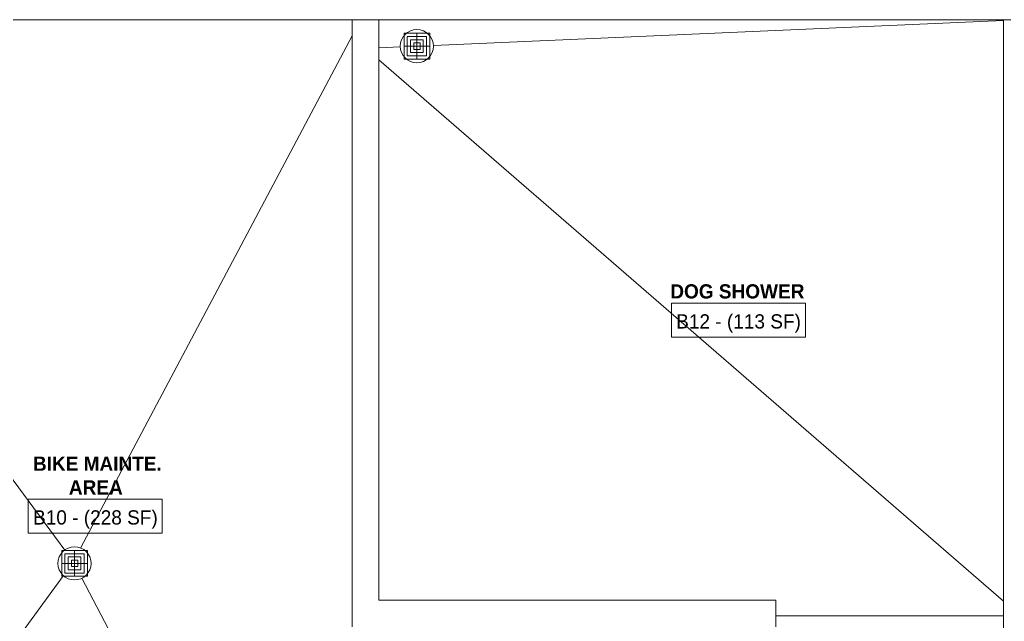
# Model space of a CAD drawing. Header units: inches. Extents: x -4093 to -1777, y 9773 to 12264.
# Drawn here: x -3081.1 to -2873.4, y 11950.3 to 12077.2 of the extents above; entities that cross this region are included whole.
import ezdxf

# ---------------------------------------------------------------- set-up
doc = ezdxf.new("R2010")
doc.units = ezdxf.units.IN
doc.header["$MEASUREMENT"] = 0
for name, color, linetype, lineweight in [('0-1', 7, 'Continuous', 5), ('A-AREA-IDEN', 2, 'Continuous', 9), ('A-FLOR', 192, 'Continuous', 18), ('P-SANR-FIXT', 6, 'Continuous', 9), ('S-FNDN-1', 7, 'Continuous', 9)]:
    doc.layers.add(name, color=color, linetype=linetype, lineweight=lineweight)
doc.styles.add('Century Gothic', font='ufonts.com_century-gothic.ttf', dxfattribs={"height": 3})
doc.styles.add('Century Gothic_B', font='GOTHICB.TTF', dxfattribs={"height": 3})

# ---------------------------------------------------------------- blocks, each defined once
blk = doc.blocks.new('CTR - 1st Phase - Common Walls_rvt-1-BACKGROUND - BASEMENT')
at = {"layer": 'S-FNDN-1'}
for p, q in [((-3005.32, 12077.19), (-3010.95, 12077.19)), ((-3010.95, 12077.19), (-3010.95, 11954.81)), ((-3005.32, 11954.81), (-3005.32, 12077.19)), ((-2867.95, 12077.19), (-2873.57, 12077.19)), ((-2873.57, 12077.19), (-2873.57, 11949)), ((-3010.95, 11954.81), (-3010.95, 11949.19)), ((-2921.57, 11954.81), (-3005.32, 11954.81)), ((-2921.57, 11949.19), (-2921.57, 11954.81))]:
    blk.add_line(p, q, dxfattribs=at)
blk = doc.blocks.new('CTR - 1st Phase - Structure_rvt-1-BACKGROUND - BASEMENT')
at = {"layer": 'S-FNDN-1'}
blk.add_line((-3819.32, 12077.19), (-1953.32, 12077.19), dxfattribs=at)
blk = doc.blocks.new('Drain-Floor-WATTS-Square-Stainless_Steel_Strainer-Type_FD-1200-M - 2_ Outlet with 5_ Strainer-2528673-BACKGROUND - BASEMENT')
at = {"layer": 'P-SANR-FIXT'}
for p, q in [((-2.707, -2.707), (-2.707, 2.707)), ((-2.707, 2.707), (2.707, 2.707)), ((0, 2.707), (0, -2.707)), ((2.707, 2.707), (2.707, -2.707)), ((-2.03025, -2.03025), (-2.03025, 2.03025)), ((-2.03025, 2.03025), (2.03025, 2.03025)), ((-1.3535, -1.3535), (-1.3535, 1.3535)), ((-1.3535, 1.3535), (1.3535, 1.3535)), ((-0.67675, -0.67675), (-0.67675, 0.67675)), ((-0.67675, 0.67675), (0.67675, 0.67675)), ((0.67675, 0.67675), (0.67675, -0.67675)), ((1.3535, 1.3535), (1.3535, -1.3535)), ((2.03025, 2.03025), (2.03025, -2.03025)), ((-2.707, 0), (2.707, 0)), ((2.03025, -2.03025), (-2.03025, -2.03025)), ((1.3535, -1.3535), (-1.3535, -1.3535)), ((0.67675, -0.67675), (-0.67675, -0.67675)), ((2.707, -2.707), (-2.707, -2.707))]:
    blk.add_line(p, q, dxfattribs=at)
for start, end in [(360, 180), (180, 360)]:
    blk.add_arc((0, 0), 3.5, start, end, dxfattribs=at)

msp = doc.modelspace()

# ---------------------------------------------------------------- linework, layer by layer
at = {"layer": 'A-AREA-IDEN', "flags": 128}
for points in [[(-2943.61, 12017.42), (-2915.36, 12017.42), (-2915.36, 12010.25), (-2943.61, 12010.25)], [(-3079.3, 11976.09), (-3051.04, 11976.09), (-3051.04, 11968.92), (-3079.3, 11968.92)]]:
    msp.add_lwpolyline(points, close=True, dxfattribs=at)
at = {"layer": 'A-FLOR'}
for p, q in [((-3154.32, 12077.19), (-3071.62, 11965.35)), ((-2993.84, 12071.76), (-2873.57, 12077.03)), ((-3068.26, 11965.78), (-3010.95, 12073.77)), ((-3005.32, 12071.25), (-3000.8, 12071.45)), ((-2873.57, 11954.56), (-3005.32, 12068.72)), ((-3071.91, 11960), (-3148.48, 11855.19)), ((-3010.95, 11850.65), (-3067.99, 11959.45)), ((-2873.57, 11951.51), (-2921.57, 11951.51))]:
    msp.add_line(p, q, dxfattribs=at)

# ---------------------------------------------------------------- block references
at = {"layer": '0-1'}
for name in ['CTR - 1st Phase - Structure_rvt-1-BACKGROUND - BASEMENT', 'CTR - 1st Phase - Common Walls_rvt-1-BACKGROUND - BASEMENT']:
    msp.add_blockref(name, (0, 0), dxfattribs=at)
at = {"layer": 'P-SANR-FIXT'}
for p in [(-2997.32, 12071.61), (-3069.55, 11962.56)]:
    msp.add_blockref('Drain-Floor-WATTS-Square-Stainless_Steel_Strainer-Type_FD-1200-M - 2_ Outlet with 5_ Strainer-2528673-BACKGROUND - BASEMENT', p, dxfattribs=at)

# ---------------------------------------------------------------- texts
at = {"layer": 'A-AREA-IDEN', "char_height": 3, "attachment_point": 1}
for s, insert, width, style in [('DOG SHOWER', (-2943.86, 12021.41), 34.744, 'Century Gothic_B'), ('B12 - (113 SF)', (-2942.61, 12015.08), 31.714, 'Century Gothic'), ('BIKE MAINTE.', (-3078.33, 11985.08), 31.815, 'Century Gothic_B'), ('AREA', (-3070.75, 11980.08), 13.433, 'Century Gothic_B'), ('B10 - (228 SF)', (-3078.3, 11973.75), 31.714, 'Century Gothic')]:
    msp.add_mtext(s, dxfattribs=dict(at, insert=insert, width=width, style=style))

doc.saveas('drawing.dxf')
